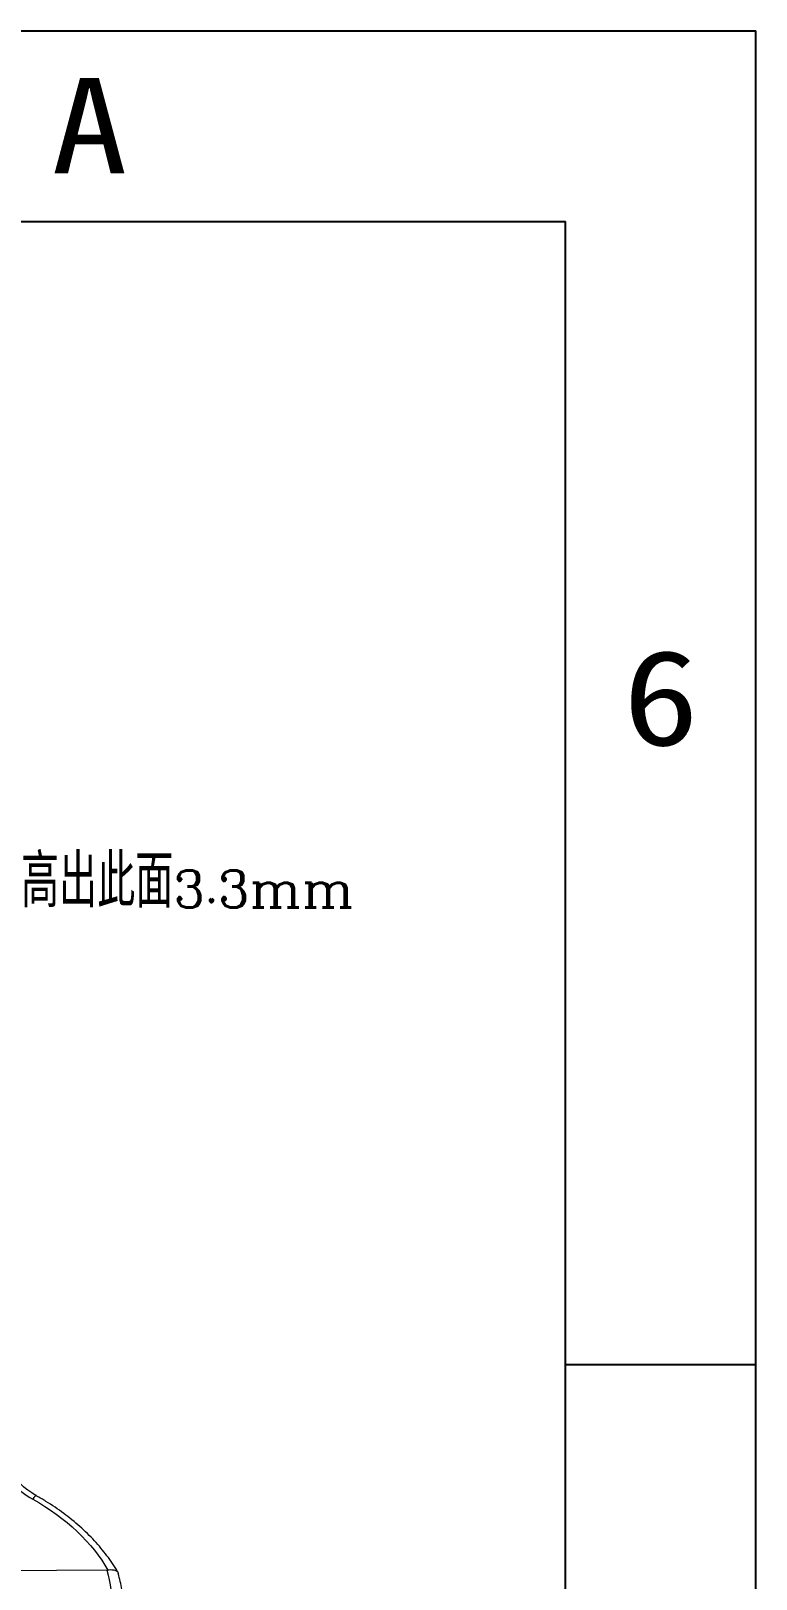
# Model space of a CAD drawing. Header units: millimetres. Extents: x -56 to 1013, y 0 to 900.
# Drawn here: x 944.8 to 1013.3, y 753.9 to 900.2 of the extents above; entities that cross this region are included whole.
import ezdxf
from ezdxf.enums import TextEntityAlignment as Align

# ---------------------------------------------------------------- set-up
doc = ezdxf.new("R2010")
doc.units = ezdxf.units.MM
doc.header["$MEASUREMENT"] = 0
doc.layers.get('0').update_dxf_attribs({"linetype": 'CONTINUOUS'})
doc.layers.add('1', color=7, linetype='CONTINUOUS')
doc.layers.add('dim', color=82, linetype='CONTINUOUS', lineweight=9)
doc.styles.add('ROMANC', font='romanc.shx', dxfattribs={"bigfont": 'gbcbig.shx'})
doc.styles.add('TEXTSTYLE_0', font='txt', dxfattribs={"width": 0.8})

# ---------------------------------------------------------------- blocks, each defined once
blk = doc.blocks.new('SUN_6HWZ35TKK40GSGJE8VEUYAXIAKM')
at = {"color": 7, "linetype": 'Continuous'}
for p, q in [((-594, 420), (0, 420)), ((0, 0), (0, 420)), ((-584, 410), (-10, 410)), ((-10, 10), (-10, 410)), ((-10, 350), (0, 350))]:
    blk.add_line(p, q, dxfattribs=at)
at = {"color": 2, "style": 'TEXTSTYLE_0'}
for s, width, p, p2 in [('A', 0.858525, (-36.986, 412.526), (-32.986, 412.526)), ('6', 1.029662, (-6.991, 382.498), (-2.991, 382.498))]:
    blk.add_text(s, height=5, dxfattribs=dict(at, width=width)).set_placement(p, p2, align=Align.FIT)
blk = doc.blocks.new('dhg')
at = {"layer": '1', "color": 0, "linetype": 'Continuous', "lineweight": 18}
blk.add_line((924.78, 258.02), (915.26, 257.96), dxfattribs=at)
at = {"layer": '1', "color": 0, "linetype": 'Continuous', "lineweight": 13}
blk.add_ellipse((917.18, 263.4), major_axis=(0.93, 1.66), ratio=0.114854, start_param=0.008476, end_param=0.696052, dxfattribs=at)
for points in [[(914.67, 267.75), (915.26, 266.61), (916.37, 265.53), (917.77, 264.74)], [(917.77, 264.74), (920.91, 262.97), (923.45, 260.58), (924.88, 258.02)], [(924.78, 258.02), (925.41, 255.57), (925.59, 253.08), (925.35, 250.65)]]:
    blk.add_open_spline(points, degree=3, dxfattribs=at)
at = {"layer": '1', "color": 0, "linetype": 'Continuous', "lineweight": 18}
for points, knots in [([(918.12, 265.06), (917.82, 265.22), (917.27, 265.58), (916.55, 266.2), (916.05, 266.8), (915.85, 267.14), (915.78, 267.28)], [0, 0, 0, 0, 0.260855, 0.534126, 0.800309, 1, 1, 1, 1]), ([(925.84, 257.79), (925.82, 257.83), (925.54, 258.37), (924.81, 259.39), (923.64, 260.81), (922.26, 262.15), (920.72, 263.4), (919.32, 264.36), (918.42, 264.88), (918.1, 265.05)], [0, 0, 0, 0, 0.013305, 0.191689, 0.368974, 0.54828, 0.726349, 0.906701, 1, 1, 1, 1]), ([(925.88, 257.71), (925.88, 257.72), (925.88, 257.72), (925.85, 257.81), (925.79, 257.87), (925.62, 257.98), (925.5, 258.01), (925.22, 258.04), (925.06, 258.04), (924.88, 258.02)], [0, 0, 0, 0, 0.02023, 0.02023, 0.350317, 0.350317, 0.674979, 0.674979, 1, 1, 1, 1]), ([(926.43, 250.01), (926.48, 250.54), (926.56, 251.81), (926.51, 253.88), (926.28, 255.92), (925.99, 257.2), (925.86, 257.71)], [0, 0, 0, 0, 0.212587, 0.498073, 0.801672, 1, 1, 1, 1])]:
    blk.add_open_spline(points, degree=3, knots=knots, dxfattribs=at)
blk.add_open_spline([(924.88, 258.02), (924.85, 258.02), (924.82, 258.02), (924.78, 258.02)], degree=3, dxfattribs=at)
at = {"layer": 'dim', "color": 42, "lineweight": 18, "insert": (909.46, 323.12), "char_height": 3.5, "attachment_point": 4, "style": 'ROMANC'}
blk.add_mtext('{\\H1.42857x;按键高出此面}3.3mm', dxfattribs=at)

msp = doc.modelspace()

# ---------------------------------------------------------------- block references
at = {"xscale": 1.8, "yscale": 1.8, "zscale": 1.8}
msp.add_blockref('SUN_6HWZ35TKK40GSGJE8VEUYAXIAKM', (1013.34, 144.22), dxfattribs=at)
at = {"lineweight": 18}
msp.add_blockref('dhg', (27.23, 496.76), dxfattribs=at)

doc.saveas('drawing.dxf')
